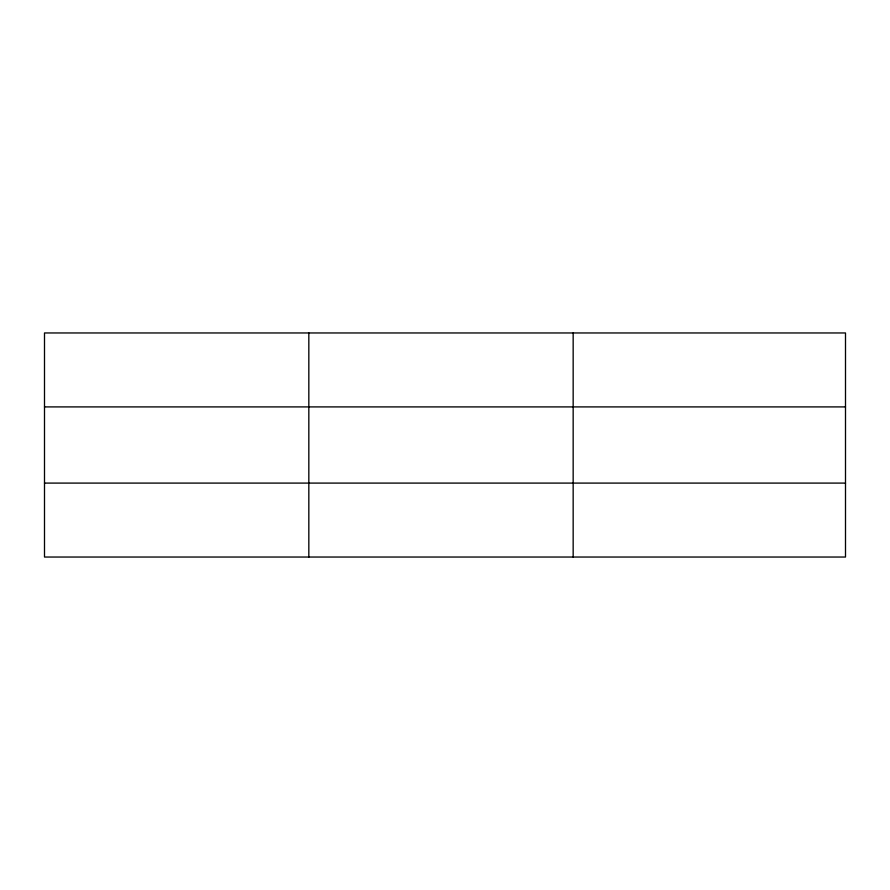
<?xml version="1.0" encoding="UTF-8"?>
<svg xmlns="http://www.w3.org/2000/svg" width="890" height="890" viewBox="0 0 890 890"><rect width="100%" height="100%" fill="white"/><g stroke="black" fill="none" stroke-linecap="round" stroke-linejoin="round"><path stroke-width="1.33" d="M308.83 557.04L308.83 332.96M573.16 557.04L573.16 332.96M845.5 483.092L845.5 557.04L44.5 557.04L44.5 332.96L845.5 332.96L845.5 483.092L44.5 483.092M44.5 406.908L845.5 406.908"/></g></svg>
